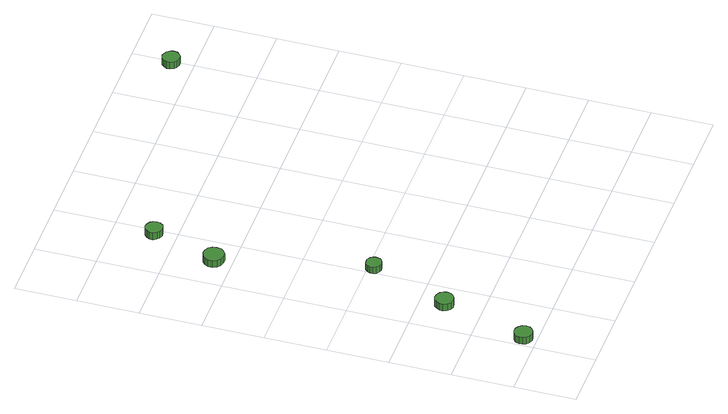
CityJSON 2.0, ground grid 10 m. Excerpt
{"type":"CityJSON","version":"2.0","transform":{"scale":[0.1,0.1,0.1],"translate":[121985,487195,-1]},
"CityObjects":{
"tree1":{"type":"SolitaryVegetationObject","attributes":{"function":"something"},"geometry":[{"type":"MultiSurface","lod":"1","boundaries":[[[0,1,2,3,4,5,6,7,8,9,10,11,12,13,14]],[[15,16,17,18,19,20,21,22,23,24,25,26,27,28,29]],[[0,29,28,1]],[[1,28,27,2]],[[2,27,26,3]],[[3,26,25,4]],[[4,25,24,5]],[[5,24,23,6]],[[6,23,22,7]],[[7,22,21,8]],[[8,21,20,9]],[[9,20,19,10]],[[10,19,18,11]],[[11,18,17,12]],[[12,17,16,13]],[[13,16,15,14]],[[14,15,29,0]]]}]},
"tree2":{"type":"SolitaryVegetationObject","attributes":{"function":"something"},"geometry":[{"type":"MultiSurface","lod":"1","boundaries":[[[30,31,32,33,34,35,36,37,38,39,40,41,42,43,44]],[[45,46,47,48,49,50,51,52,53,54,55,56,57,58,59]],[[30,59,58,31]],[[31,58,57,32]],[[32,57,56,33]],[[33,56,55,34]],[[34,55,54,35]],[[35,54,53,36]],[[36,53,52,37]],[[37,52,51,38]],[[38,51,50,39]],[[39,50,49,40]],[[40,49,48,41]],[[41,48,47,42]],[[42,47,46,43]],[[43,46,45,44]],[[44,45,59,30]]]}]},
"tree3":{"type":"SolitaryVegetationObject","attributes":{"function":"something"},"geometry":[{"type":"MultiSurface","lod":"1","boundaries":[[[60,61,62,63,64,65,66,67,68,69,70,71,72,73,74]],[[75,76,77,78,79,80,81,82,83,84,85,86,87,88,89]],[[60,89,88,61]],[[61,88,87,62]],[[62,87,86,63]],[[63,86,85,64]],[[64,85,84,65]],[[65,84,83,66]],[[66,83,82,67]],[[67,82,81,68]],[[68,81,80,69]],[[69,80,79,70]],[[70,79,78,71]],[[71,78,77,72]],[[72,77,76,73]],[[73,76,75,74]],[[74,75,89,60]]]}]},
"tree4":{"type":"SolitaryVegetationObject","attributes":{"function":"something"},"geometry":[{"type":"MultiSurface","lod":"1","boundaries":[[[90,91,92,93,94,95,96,97,98,99,100,101,102,103,104]],[[105,106,107,108,109,110,111,112,113,114,115,116,117,118,119]],[[90,119,118,91]],[[91,118,117,92]],[[92,117,116,93]],[[93,116,115,94]],[[94,115,114,95]],[[95,114,113,96]],[[96,113,112,97]],[[97,112,111,98]],[[98,111,110,99]],[[99,110,109,100]],[[100,109,108,101]],[[101,108,107,102]],[[102,107,106,103]],[[103,106,105,104]],[[104,105,119,90]]]}]},
"tree5":{"type":"SolitaryVegetationObject","attributes":{"function":"something"},"geometry":[{"type":"MultiSurface","lod":"1","boundaries":[[[120,121,122,123,124,125,126,127,128,129,130,131,132,133,134]],[[135,136,137,138,139,140,141,142,143,144,145,146,147,148,149]],[[120,149,148,121]],[[121,148,147,122]],[[122,147,146,123]],[[123,146,145,124]],[[124,145,144,125]],[[125,144,143,126]],[[126,143,142,127]],[[127,142,141,128]],[[128,141,140,129]],[[129,140,139,130]],[[130,139,138,131]],[[131,138,137,132]],[[132,137,136,133]],[[133,136,135,134]],[[134,135,149,120]]]}]},
"tree6":{"type":"SolitaryVegetationObject","attributes":{"function":"something"},"geometry":[{"type":"MultiSurface","lod":"1","boundaries":[[[150,151,152,153,154,155,156,157,158,159,160,161,162,163,164]],[[165,166,167,168,169,170,171,172,173,174,175,176,177,178,179]],[[150,179,178,151]],[[151,178,177,152]],[[152,177,176,153]],[[153,176,175,154]],[[154,175,174,155]],[[155,174,173,156]],[[156,173,172,157]],[[157,172,171,158]],[[158,171,170,159]],[[159,170,169,160]],[[160,169,168,161]],[[161,168,167,162]],[[162,167,166,163]],[[163,166,165,164]],[[164,165,179,150]]]}]}
},
"vertices":[
[30,21,24],[29,27,24],[25,32,24],[20,35,24],[14,36,24],[8,34,24],[3,30,24],[1,24,24],[1,18,24],[3,12,24],[8,8,24],[14,6,24],[20,7,24],[25,10,24],[29,15,24],[29,15,11],[25,10,11],[20,7,11],[14,6,11],[8,8,11],[3,12,11],[1,18,11],[1,24,11],[3,30,11],[8,34,11],[14,36,11],[20,35,11],[25,32,11],[29,27,11],[30,21,11],
[72,161,24],[71,167,24],[67,172,24],[62,175,24],[55,176,24],[49,174,24],[45,170,24],[42,164,24],[42,158,24],[45,152,24],[49,148,24],[55,146,24],[62,147,24],[67,150,24],[71,155,24],[71,155,11],[67,150,11],[62,147,11],[55,146,11],[49,148,11],[45,152,11],[42,158,11],[42,164,11],[45,170,11],[49,174,11],[55,176,11],[62,175,11],[67,172,11],[71,167,11],[72,161,11],
[117,289,27],[116,294,27],[113,298,27],[108,301,27],[103,301,27],[98,300,27],[94,296,27],[92,291,27],[92,286,27],[94,281,27],[98,278,27],[103,276,27],[108,277,27],[113,279,27],[116,283,27],[116,283,15],[113,279,15],[108,277,15],[103,276,15],[98,278,15],[94,281,15],[92,286,15],[92,291,15],[94,296,15],[98,300,15],[103,301,15],[108,301,15],[113,298,15],[116,294,15],[117,289,15],
[63,527,30],[62,534,30],[58,540,30],[52,543,30],[45,544,30],[38,542,30],[33,537,30],[30,531,30],[30,524,30],[33,517,30],[38,513,30],[45,511,30],[52,511,30],[58,515,30],[62,520,30],[62,520,17],[58,515,17],[52,511,17],[45,511,17],[38,513,17],[33,517,17],[30,524,17],[30,531,17],[33,537,17],[38,542,17],[45,544,17],[52,543,17],[58,540,17],[62,534,17],[63,527,17],
[102,636,24],[101,642,24],[98,646,24],[92,649,24],[87,650,24],[81,648,24],[77,644,24],[74,639,24],[74,633,24],[77,628,24],[81,624,24],[87,622,24],[92,623,24],[98,625,24],[101,630,24],[101,630,11],[98,625,11],[92,623,11],[87,622,11],[81,624,11],[77,628,11],[74,633,11],[74,639,11],[77,644,11],[81,648,11],[87,650,11],[92,649,11],[98,646,11],[101,642,11],[102,636,11],
[510,737,21],[509,742,21],[505,747,21],[500,750,21],[495,751,21],[489,749,21],[485,745,21],[482,740,21],[482,734,21],[485,728,21],[489,725,21],[495,723,21],[500,723,21],[505,726,21],[509,731,21],[509,731,8],[505,726,8],[500,723,8],[495,723,8],[489,725,8],[485,728,8],[482,734,8],[482,740,8],[485,745,8],[489,749,8],[495,751,8],[500,750,8],[505,747,8],[509,742,8],[510,737,8]
]}
